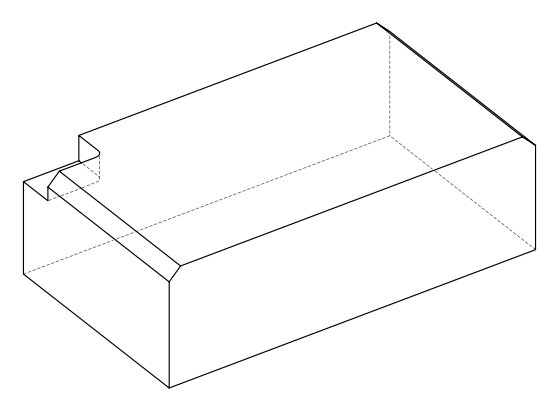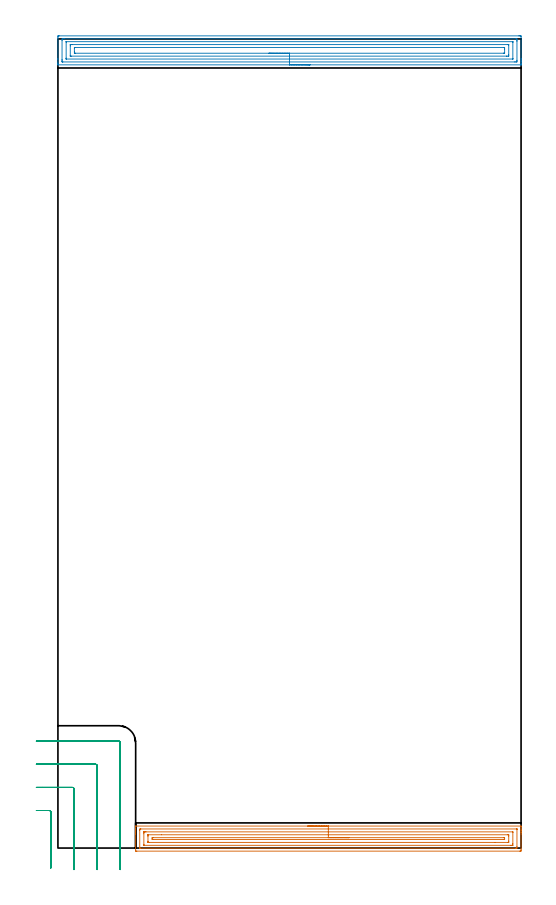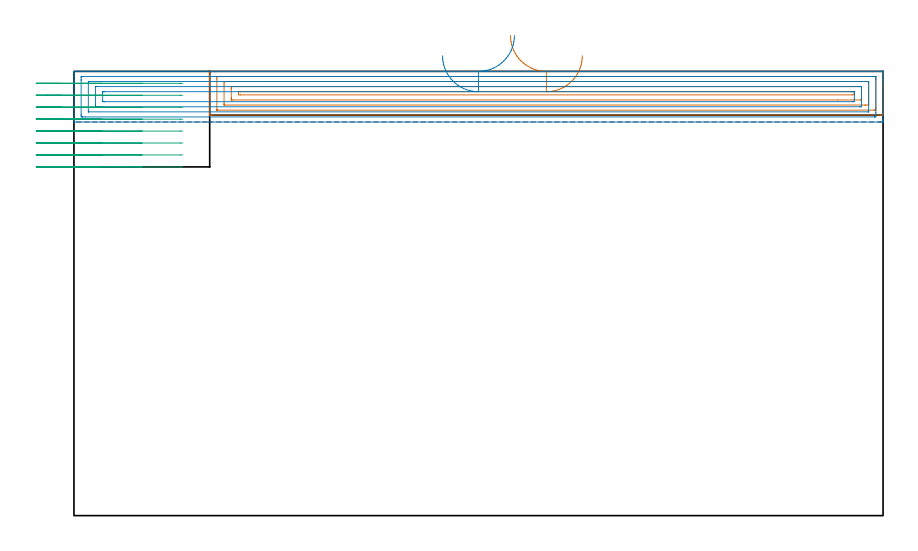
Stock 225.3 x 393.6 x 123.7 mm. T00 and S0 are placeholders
(PLAN: 3 operations, 1 tool changes, 22.2 min)
(1 AREA_MILL | FG_CHAMFER_SURFACE | UGT0205_001 | 7.71 min | 14441 mm3)
(2 AREA_MILL_1 | FG_CHAMFER_SURFACE_1 | UGT0205_001 | 9.33 min | 22400 mm3)
(3 MILL_CORNER_NOTCH_RECTANGULAR | CORNER_NOTCH_RECTANGULAR | UGT0201_133 | Follow Part, ap 3.75, ae 75% | 5.12 min | 58956 mm3)
(TOOL UGT0205_001 | Chamfer Mill 20 x 3 x 45 deg. | D20 FL50 Z2)
(TOOL UGT0201_133 | Carbide End Mill 15.0 | D15 FL30 Z4)
(OP 1 AREA_MILL)
G17 G21 G94 G90
T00 M6
G54
G17 G0 G90 X121.55 Y10.7 S1061 M3
G43 Z133.7 H0
G94 G1 X121.588 Z132.828 F250.
X121.702 Z131.963
X121.891 Z131.112
X122.153 Z130.28
X122.487 Z129.474
X122.89 Z128.7
X123.358 Z127.964
X123.89 Z127.272
X124.479 Z126.629
X125.122 Z126.039
X125.814 Z125.508
X126.55 Z125.04
X127.324 Z124.637
X128.13 Z124.303
X128.962 Z124.041
X129.814 Z123.852
X130.678 Z123.738
X131.55 Z123.7
X225.154
X225.29 Y10.698 Z123.689
X225.298 Y10.572 Z123.565
X225.3 Y10.441 Z123.44
Y9.729 Z122.728
Y9.123 Z122.123
Y8.549 Z121.545
Y8.262 Z121.258
Y7.671 Z120.668
Y7.384 Z120.381
Y6.794 Z119.788
Y-0.522 Z112.475
X225.295 Y-1.104 Z111.893
X225.29 Y-1.492 Z111.505
X225.107 Y-1.496 Z111.502
X224.708 Y-1.5 Z111.5
X38.392
X37.993 Y-1.496 Z111.502
X37.81 Y-1.492 Z111.505
X37.8 Y-1.104 Z111.893
Y6.794 Z119.788
Y7.384 Z120.381
Y7.671 Z120.668
Y8.262 Z121.258
Y8.549 Z121.545
Y9.123 Z122.123
Y9.426 Z122.426
Y10.441 Z123.44
X37.802 Y10.572 Z123.565
X37.81 Y10.698 Z123.689
X37.946 Y10.7 Z123.7
X131.55
Y9.286 Z122.286
X223.069 Y9.285 Z122.285
X223.267 Y9.281 Z122.281
X223.286 Y9.279 Z122.279
X223.291 Y9.269 Z122.269
X223.297 Y9.244 Z122.244
X223.299 Y9.218 Z122.218
Y0.651 Z113.651
X223.298 Y0.285 Z113.285
X223.29 Y-0.079 Z112.921
X222.925 Y-0.084 Z112.916
X222.782 Y-0.085 Z112.915
X40.031
X39.833 Y-0.081 Z112.919
X39.814 Y-0.079 Z112.921
X39.809 Y-0.069 Z112.931
X39.803 Y-0.044 Z112.956
X39.801 Y-0.018 Z112.982
Y8.549 Z121.549
X39.802 Y8.915 Z121.915
X39.81 Y9.279 Z122.279
X40.175 Y9.284 Z122.284
X40.318 Y9.285 Z122.285
X131.55 Y9.286 Z122.286
Y7.872 Z120.872
X221.142 Y7.871 Z120.871
X221.21 Y7.87 Z120.87
X221.263 Y7.867 Z120.867
X221.29 Y7.864 Z120.864
X221.292 Y7.826 Z120.826
X221.297 Y7.671 Z120.671
X221.3 Y7.517 Z120.517
Y2.251 Z115.251
X221.296 Y1.529 Z114.529
X221.293 Y1.38 Z114.38
X221.286 Y1.335 Z114.335
X221.243 Y1.333 Z114.333
X221.142 Y1.331 Z114.331
X220.454 Y1.329 Z114.329
X220.251
X41.958
X41.89 Y1.33 Z114.33
X41.836 Y1.333 Z114.333
X41.81 Y1.336 Z114.336
X41.808 Y1.374 Z114.374
X41.803 Y1.529 Z114.529
X41.8 Y1.683 Z114.683
Y6.949 Z119.949
X41.804 Y7.671 Z120.671
X41.807 Y7.82 Z120.82
X41.814 Y7.865 Z120.865
X41.856 Y7.867 Z120.867
X41.958 Y7.869 Z120.869
X42.646 Y7.871 Z120.871
X42.849
X131.55 Y7.872 Z120.872
Y6.457 Z119.457
X218.81
X219.182 Y6.455 Z119.455
X219.259 Y6.453 Z119.453
X219.288 Y6.451 Z119.451
X219.291 Y6.416 Z119.416
X219.295 Y6.328 Z119.328
X219.3 Y5.975 Z118.975
Y5.916 Z118.916
Y3.342 Z116.342
Y3.284 Z116.284
X219.296 Y2.874 Z115.874
X219.292 Y2.773 Z115.773
X219.29 Y2.752 Z115.752
X219.266 Y2.75 Z115.75
X219.201 Y2.746 Z115.746
X219.017 Y2.744 Z115.744
X212.705 Y2.743 Z115.743
X44.29
X43.918 Y2.745 Z115.745
X43.841 Y2.747 Z115.747
X43.812 Y2.749 Z115.749
X43.809 Y2.784 Z115.784
X43.805 Y2.872 Z115.872
X43.8 Y3.225 Z116.225
Y3.284 Z116.284
Y5.858 Z118.858
Y5.916 Z118.916
X43.804 Y6.326 Z119.326
X43.808 Y6.427 Z119.427
X43.81 Y6.448 Z119.448
X43.834 Y6.45 Z119.45
X43.899 Y6.454 Z119.454
X44.083 Y6.456 Z119.456
X50.385 Y6.457 Z119.457
X131.55
Y5.043 Z118.043
X216.681
X217.29 Y5.039 Z118.039
X217.295 Y4.439 Z117.439
X217.29 Y4.161 Z117.161
X216.689 Y4.157 Z117.157
X46.419
X45.81 Y4.161 Z117.161
X45.805 Y4.761 Z117.761
X45.81 Y5.039 Z118.039
X46.41 Y5.043 Z118.043
X131.55
X132.422 Z118.081
X133.286 Z118.195
X134.138 Z118.384
X134.97 Z118.646
X135.776 Z118.98
X136.55 Z119.383
X137.286 Z119.852
X137.978 Z120.383
X138.621 Z120.972
X139.21 Z121.615
X139.742 Z122.307
X140.21 Z123.043
X140.613 Z123.817
X140.947 Z124.623
X141.209 Z125.455
X141.398 Z126.307
X141.512 Z127.172
X141.55 Z128.043
G0 Z133.7
M5
M2
(OP 2 AREA_MILL_1)
G17 G21 G94 G90
T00 M6
G54
G17 G0 G90 X122.646 Y381. S1061 M3
G43 Z133.7 H0
G94 G1 X122.608 Z132.828 F250.
X122.494 Z131.963
X122.306 Z131.112
X122.043 Z130.28
X121.709 Z129.474
X121.307 Z128.7
X120.838 Z127.964
X120.307 Z127.272
X119.717 Z126.629
X119.074 Z126.04
X118.382 Z125.508
X117.646 Z125.04
X116.873 Z124.637
X116.067 Z124.303
X115.235 Z124.041
X114.383 Z123.852
X113.518 Z123.738
X112.646 Z123.7
X0.163
X0.061 Z123.694
X0.052 Y381.001 Z123.693
X0.01 Y381.024 Z123.667
X0. Y381.324 Z123.375
Y381.68 Z123.02
Y382.324 Z122.371
Y383.527 Z121.169
Y384.086 Z120.608
Y394.055 Z110.642
X0.005 Y394.657 Z110.041
X0.01 Y395.092 Z109.606
X0.165 Y395.095 Z109.603
X0.61 Y395.1 Z109.6
X224.241
X224.69 Y395.099 Z109.601
X225.135 Y395.095 Z109.603
X225.29 Y395.092 Z109.606
X225.3 Y394.657 Z110.041
Y384.086 Z120.608
Y383.527 Z121.169
Y383.205 Z121.491
Y382.646 Z122.05
Y382.324 Z122.371
Y381.68 Z123.02
Y381.324 Z123.375
X225.296 Y381.001 Z123.69
X225.295
X225.138 Y381. Z123.7
X112.646
Y382.414 Z122.286
X2.395 Y382.415 Z122.285
X2.303 Y382.416 Z122.284
X2.033 Y382.421 Z122.279
X2.01 Y382.509 Z122.191
X2.003 Y382.711 Z121.989
X2.001 Y383.205 Z121.495
X2. Y383.595 Z121.105
X2.001 Y392.895 Z111.805
X2.002 Y393.282 Z111.418
X2.01 Y393.668 Z111.032
X2.395 Y393.682 Z111.018
X2.488 Y393.684 Z111.016
X3.288 Y393.686 Z111.014
X222.905 Y393.685 Z111.015
X222.997 Y393.684 Z111.016
X223.267 Y393.679 Z111.021
X223.29 Y393.591 Z111.109
X223.297 Y393.389 Z111.311
X223.299 Y392.895 Z111.805
X223.3 Y392.505 Z112.195
X223.299 Y383.205 Z121.495
X223.298 Y382.818 Z121.882
X223.29 Y382.432 Z122.268
X222.905 Y382.418 Z122.282
X222.812 Y382.416 Z122.284
X222.012 Y382.414 Z122.286
X112.646
Y383.828 Z120.872
X4.181 Y383.829 Z120.871
X4.094 Y383.83 Z120.87
X4.025 Y383.833 Z120.867
X4.012 Y383.835 Z120.865
X4.008 Y383.858 Z120.842
X4.004 Y383.908 Z120.792
X4.001 Y384.086 Z120.614
X4. Y384.264 Z120.436
Y392.014 Z112.686
X4.002 Y392.191 Z112.509
X4.007 Y392.251 Z112.449
X4.011 Y392.266 Z112.434
X4.019 Y392.267 Z112.433
X4.05 Y392.27 Z112.43
X4.181 Y392.271 Z112.429
X221.119
X221.206 Y392.27 Z112.43
X221.275 Y392.267 Z112.433
X221.288 Y392.265 Z112.435
X221.292 Y392.242 Z112.458
X221.296 Y392.192 Z112.508
X221.299 Y392.014 Z112.686
X221.3 Y391.836 Z112.864
Y384.086 Z120.614
X221.298 Y383.909 Z120.791
X221.292 Y383.849 Z120.851
X221.289 Y383.834 Z120.866
X221.281 Y383.833 Z120.867
X221.25 Y383.83 Z120.87
X221.119 Y383.829 Z120.871
X112.646 Y383.828 Z120.872
Y385.243 Z119.457
X6.579
X6.125 Y385.247 Z119.453
X6.021 Y385.25 Z119.45
X6.01 Y385.253 Z119.447
X6.006 Y385.273 Z119.427
X6.003 Y385.321 Z119.379
X6.001 Y385.42 Z119.28
X6. Y390.252 Z114.448
X6.002 Y390.676 Z114.024
X6.005 Y390.782 Z113.918
X6.01 Y390.834 Z113.866
X6.014 Y390.851 Z113.849
X6.042 Y390.852 Z113.848
X6.248 Y390.855 Z113.845
X6.859 Y390.857 Z113.843
X7.138
X218.721
X219.175 Y390.853 Z113.847
X219.279 Y390.85 Z113.85
X219.29 Y390.847 Z113.853
X219.294 Y390.827 Z113.873
X219.297 Y390.778 Z113.922
X219.299 Y390.68 Z114.02
X219.3 Y385.848 Z118.852
X219.298 Y385.424 Z119.276
X219.295 Y385.318 Z119.382
X219.29 Y385.266 Z119.434
X219.286 Y385.249 Z119.451
X219.258 Y385.248 Z119.452
X219.052 Y385.245 Z119.455
X218.441 Y385.243 Z119.457
X218.162
X112.646
Y386.657 Z118.043
X8.572
X8.426 Y386.659 Z118.041
X8.135 Y386.664 Z118.036
X8.009 Y386.67 Z118.03
X8.006 Y386.687 Z118.013
X8.003 Y386.729 Z117.971
X8. Y387.364 Z117.336
Y389.126 Z115.574
Y389.371 Z115.329
X8.002 Y389.411 Z115.289
X8.005 Y389.43 Z115.27
X8.007 Y389.434 Z115.266
X8.062 Y389.437 Z115.263
X8.353 Y389.442 Z115.258
X8.499 Y389.443 Z115.257
X8.572
X216.728
X216.874 Y389.441 Z115.259
X217.165 Y389.436 Z115.264
X217.291 Y389.43 Z115.27
X217.294 Y389.413 Z115.287
X217.297 Y389.371 Z115.329
X217.3 Y388.736 Z115.964
Y386.974 Z117.726
Y386.729 Z117.971
X217.298 Y386.689 Z118.011
X217.295 Y386.67 Z118.03
X217.293 Y386.666 Z118.034
X217.237 Y386.663 Z118.037
X216.947 Y386.658 Z118.042
X216.801 Y386.657 Z118.043
X216.728
X112.646
X111.775 Z118.081
X110.91 Z118.195
X110.058 Z118.384
X109.226 Z118.646
X108.42 Z118.98
X107.646 Z119.383
X106.911 Z119.852
X106.218 Z120.383
X105.575 Z120.972
X104.986 Z121.615
X104.455 Z122.307
X103.986 Z123.043
X103.583 Z123.817
X103.249 Z124.623
X102.987 Z125.455
X102.798 Z126.307
X102.684 Z127.172
X102.646 Z128.043
G0 Z133.7
M5
M2
(OP 3 MILL_CORNER_NOTCH_RECTANGULAR)
G17 G21 G94 G90
T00 M6
G54
G17 G0 G90 X-3.45 Y-9.659 S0 M3
G43 Z133.7 H0
Z120.375
G94 G1 Y-6.659 F250.
Y17.504 F500.
G3 X-4.196 Y18.25 R0.75
G1 X-7.5
X-10.5 F250.
G0 Z133.7
X7.858 Y-10.5
Z120.375
G1 X7.804 Y-7.5
G2 X7.8 Y-7.09 R22.5 F500.
G1 Y28.754
G3 X7.054 Y29.5 R0.75
G1 X-7.5
X-10.5 F250.
G0 Z133.7
X19.167 Y-10.498
Z120.375
G1 X19.057 Y-7.5
G2 X19.05 Y-7.09 R11.25 F500.
G1 Y40.004
G3 X18.304 Y40.75 R0.75
G1 X-7.5
X-10.5 F250.
G0 Z133.7
X30.3 Y-10.09
Z120.375
G1 Y-7.09
Y51.254 F500.
G3 X29.554 Y52. R0.75
G1 X-7.5
X-10.5 F250.
G0 Z133.7
X-3.45 Y-9.659
Z117.05
G1 Y-6.659
Y17.504 F500.
G3 X-4.196 Y18.25 R0.75
G1 X-7.5
X-10.5 F250.
G0 Z133.7
X7.8 Y-10.5
Z117.05
G1 Y-7.5
Y28.754 F500.
G3 X7.054 Y29.5 R0.75
G1 X-7.5
X-10.5 F250.
G0 Z133.7
X19.05 Y-10.5
Z117.05
G1 Y-7.5
Y40.004 F500.
G3 X18.304 Y40.75 R0.75
G1 X-7.5
X-10.5 F250.
G0 Z133.7
X30.3 Y-10.5
Z117.05
G1 Y-7.5
Y51.254 F500.
G3 X29.554 Y52. R0.75
G1 X-7.5
X-10.5 F250.
G0 Z133.7
X-3.45 Y-9.659
Z113.725
G1 Y-6.659
Y17.504 F500.
G3 X-4.196 Y18.25 R0.75
G1 X-7.5
X-10.5 F250.
G0 Z133.7
X7.8 Y-10.5
Z113.725
G1 Y-7.5
Y28.754 F500.
G3 X7.054 Y29.5 R0.75
G1 X-7.5
X-10.5 F250.
G0 Z133.7
X19.05 Y-10.5
Z113.725
G1 Y-7.5
Y40.004 F500.
G3 X18.304 Y40.75 R0.75
G1 X-7.5
X-10.5 F250.
G0 Z133.7
X30.3 Y-10.5
Z113.725
G1 Y-7.5
Y51.254 F500.
G3 X29.554 Y52. R0.75
G1 X-7.5
X-10.5 F250.
G0 Z133.7
X-3.45 Y-9.659
Z110.4
G1 Y-6.659
Y17.504 F500.
G3 X-4.196 Y18.25 R0.75
G1 X-7.5
X-10.5 F250.
G0 Z133.7
X7.8 Y-10.5
Z110.4
G1 Y-7.5
Y28.754 F500.
G3 X7.054 Y29.5 R0.75
G1 X-7.5
X-10.5 F250.
G0 Z133.7
X19.05 Y-10.5
Z110.4
G1 Y-7.5
Y40.004 F500.
G3 X18.304 Y40.75 R0.75
G1 X-7.5
X-10.5 F250.
G0 Z133.7
X30.3 Y-10.5
Z110.4
G1 Y-7.5
Y51.254 F500.
G3 X29.554 Y52. R0.75
G1 X-7.5
X-10.5 F250.
G0 Z133.7
X-3.45 Y-9.659
Z107.075
G1 Y-6.659
Y17.504 F500.
G3 X-4.196 Y18.25 R0.75
G1 X-7.5
X-10.5 F250.
G0 Z133.7
X7.8 Y-10.5
Z107.075
G1 Y-7.5
Y28.754 F500.
G3 X7.054 Y29.5 R0.75
G1 X-7.5
X-10.5 F250.
G0 Z133.7
X19.05 Y-10.5
Z107.075
G1 Y-7.5
Y40.004 F500.
G3 X18.304 Y40.75 R0.75
G1 X-7.5
X-10.5 F250.
G0 Z133.7
X30.3 Y-10.5
Z107.075
G1 Y-7.5
Y51.254 F500.
G3 X29.554 Y52. R0.75
G1 X-7.5
X-10.5 F250.
G0 Z133.7
X-3.45 Y-9.659
Z103.75
G1 Y-6.659
Y17.504 F500.
G3 X-4.196 Y18.25 R0.75
G1 X-7.5
X-10.5 F250.
G0 Z133.7
X7.8 Y-10.5
Z103.75
G1 Y-7.5
Y28.754 F500.
G3 X7.054 Y29.5 R0.75
G1 X-7.5
X-10.5 F250.
G0 Z133.7
X19.05 Y-10.5
Z103.75
G1 Y-7.5
Y40.004 F500.
G3 X18.304 Y40.75 R0.75
G1 X-7.5
X-10.5 F250.
G0 Z133.7
X30.3 Y-10.5
Z103.75
G1 Y-7.5
Y51.254 F500.
G3 X29.554 Y52. R0.75
G1 X-7.5
X-10.5 F250.
G0 Z133.7
X-3.45 Y-9.659
Z100.425
G1 Y-6.659
Y17.504 F500.
G3 X-4.196 Y18.25 R0.75
G1 X-7.5
X-10.5 F250.
G0 Z133.7
X7.8 Y-10.5
Z100.425
G1 Y-7.5
Y28.754 F500.
G3 X7.054 Y29.5 R0.75
G1 X-7.5
X-10.5 F250.
G0 Z133.7
X19.05 Y-10.5
Z100.425
G1 Y-7.5
Y40.004 F500.
G3 X18.304 Y40.75 R0.75
G1 X-7.5
X-10.5 F250.
G0 Z133.7
X30.3 Y-10.5
Z100.425
G1 Y-7.5
Y51.254 F500.
G3 X29.554 Y52. R0.75
G1 X-7.5
X-10.5 F250.
G0 Z133.7
X-3.45 Y-9.659
Z97.1
G1 Y-6.659
Y17.504 F500.
G3 X-4.196 Y18.25 R0.75
G1 X-7.5
X-10.5 F250.
G0 Z133.7
X7.8 Y-10.5
Z97.1
G1 Y-7.5
Y28.754 F500.
G3 X7.054 Y29.5 R0.75
G1 X-7.5
X-10.5 F250.
G0 Z133.7
X19.05 Y-10.5
Z97.1
G1 Y-7.5
Y40.004 F500.
G3 X18.304 Y40.75 R0.75
G1 X-7.5
X-10.5 F250.
G0 Z133.7
X30.3 Y-10.5
Z97.1
G1 Y-7.5
Y51.254 F500.
G3 X29.554 Y52. R0.75
G1 X-7.5
X-10.5 F250.
G0 Z133.7
M5
M2
